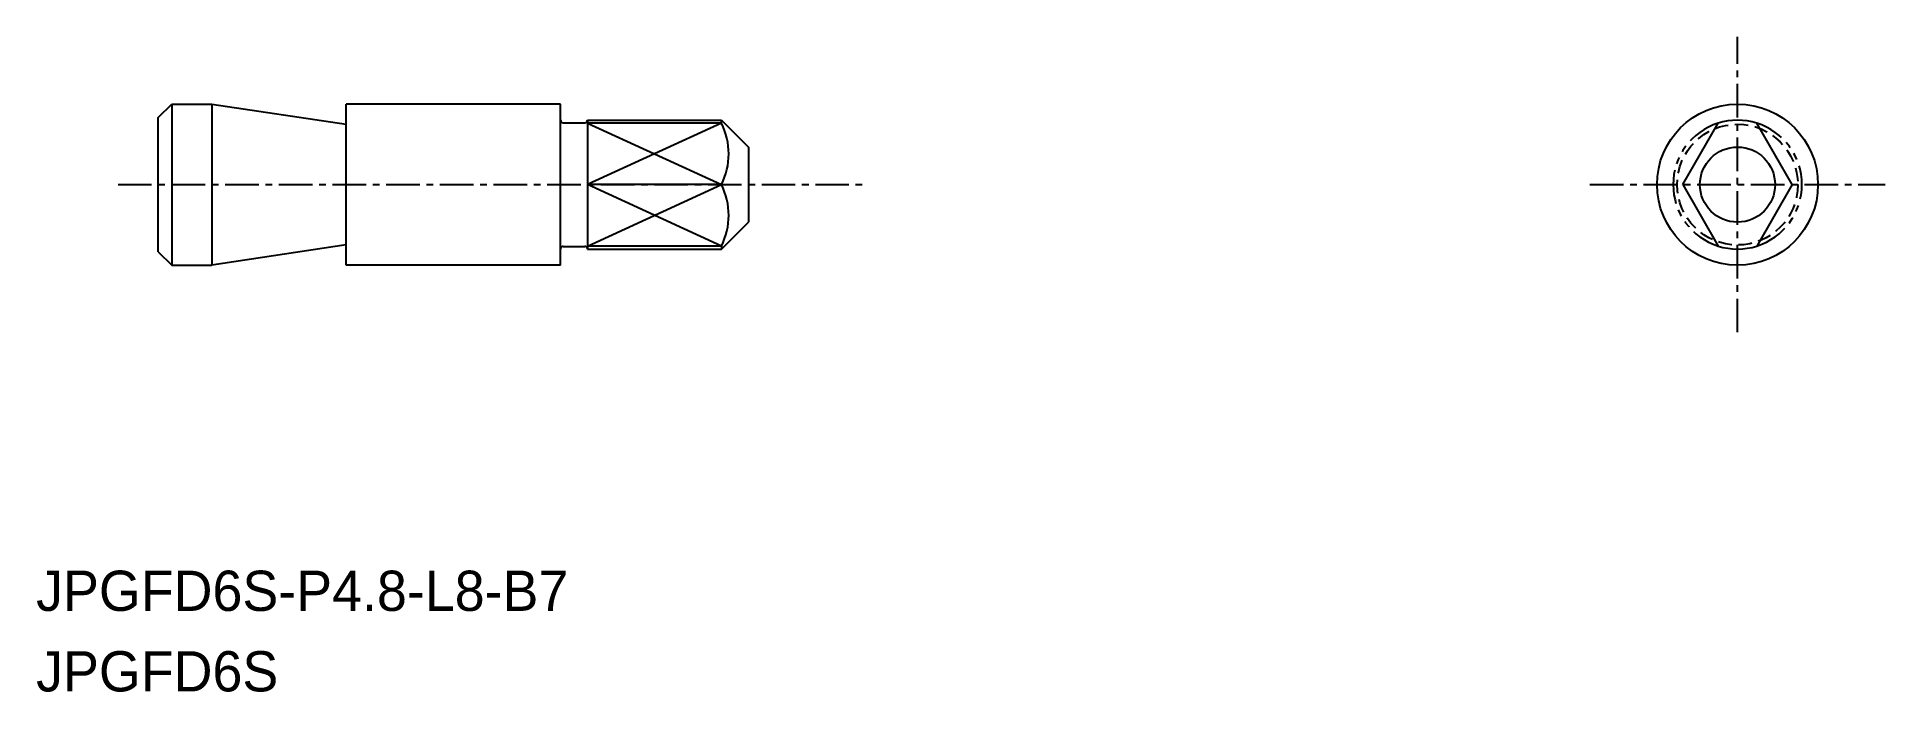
# Model space of a CAD drawing. Extents: x -1734.4 to -1665.5, y -403.1 to -378.7.
import ezdxf

# ---------------------------------------------------------------- set-up
doc = ezdxf.new("R2010")
doc.units = 0
for name, pattern in [('CENTER', [2, 1.25, -0.25, 0.25, -0.25]), ('DASHED', [0.75, 0.5, -0.25]), ('PHANTOM', [2.5, 1.25, -0.25, 0.25, -0.25, 0.25, -0.25])]:
    doc.linetypes.add(name, pattern=pattern)
doc.layers.get('0').update_dxf_attribs({"linetype": 'CONTINUOUS'})
doc.layers.add('CENTER', color=1, linetype='CENTER')

msp = doc.modelspace()

# ---------------------------------------------------------------- linework, layer by layer
at = {"color": 7, "linetype": 'CONTINUOUS'}
for p, q in [((-1729.857, -381.678), (-1729.357, -381.178)), ((-1729.857, -386.678), (-1729.857, -381.678)), ((-1729.357, -381.178), (-1727.857, -381.178)), ((-1729.357, -381.178), (-1729.357, -387.178)), ((-1727.857, -381.178), (-1727.857, -387.178)), ((-1727.857, -381.178), (-1722.857, -381.928)), ((-1722.857, -387.178), (-1722.857, -381.178)), ((-1714.857, -381.178), (-1722.857, -381.178)), ((-1714.857, -387.178), (-1714.857, -381.178)), ((-1714.857, -381.278), (-1714.857, -381.178)), ((-1714.757, -381.878), (-1713.957, -381.878)), ((-1713.857, -381.778), (-1708.857, -381.778)), ((-1713.857, -381.778), (-1713.857, -386.578)), ((-1708.857, -381.778), (-1707.857, -382.778)), ((-1708.857, -381.778), (-1708.357, -382.278)), ((-1708.857, -381.889), (-1708.857, -381.778)), ((-1707.857, -382.778), (-1707.857, -385.578)), ((-1708.857, -386.578), (-1707.857, -385.578)), ((-1722.857, -386.428), (-1727.857, -387.178)), ((-1714.757, -386.478), (-1713.957, -386.478)), ((-1708.857, -386.468), (-1708.857, -386.578)), ((-1729.857, -386.678), (-1729.357, -387.178)), ((-1729.357, -387.178), (-1727.857, -387.178)), ((-1714.857, -387.178), (-1722.857, -387.178)), ((-1713.857, -386.578), (-1708.857, -386.578))]:
    msp.add_line(p, q, dxfattribs=at)
for p, q in [((-1708.857, -381.889), (-1713.857, -381.889)), ((-1673.018, -384.178), (-1671.697, -381.889)), ((-1668.935, -384.178), (-1670.257, -381.889)), ((-1708.857, -384.178), (-1713.857, -384.178)), ((-1673.018, -384.178), (-1671.697, -386.468)), ((-1668.935, -384.178), (-1670.257, -386.468)), ((-1708.857, -386.468), (-1713.857, -386.468))]:
    msp.add_line(p, q)
at = {"color": 3, "linetype": 'CONTINUOUS'}
for p, q in [((-1708.857, -381.889), (-1713.857, -384.178)), ((-1713.857, -381.889), (-1708.857, -384.178)), ((-1713.857, -386.468), (-1708.857, -384.178)), ((-1708.857, -386.468), (-1713.857, -384.178))]:
    msp.add_line(p, q, dxfattribs=at)
msp.add_circle((-1670.977, -384.178), 3)
at = {"color": 3, "linetype": 'DASHED'}
msp.add_circle((-1670.977, -384.178), 2.25, dxfattribs=at)
at = {"color": 7, "linetype": 'CONTINUOUS'}
msp.add_circle((-1670.977, -384.178), 1.4, dxfattribs=at)
for centre, radius, start, end in [((-1714.757, -381.778), 0.1, 180, 270), ((-1713.957, -381.778), 0.1, 270, 0), ((-1711.18, -383.034), 2.59, 333.76913, 26.23087), ((-1670.977, -384.178), 2.4, 72.5424, 107.4576), ((-1711.18, -385.323), 2.59, 333.76913, 26.23087), ((-1714.757, -386.578), 0.1, 90, 180), ((-1713.957, -386.578), 0.1, 0, 90), ((-1670.977, -384.178), 2.4, 252.5424, 287.4576)]:
    msp.add_arc(centre, radius, start, end, dxfattribs=at)
at = {"color": 3, "linetype": 'PHANTOM'}
for start, end in [(107.4576, 252.5424), (287.4576, 72.5424)]:
    msp.add_arc((-1670.977, -384.178), 2.4, start, end, dxfattribs=at)
at = {"layer": 'CENTER', "color": 1, "linetype": 'CENTER'}
for p, q in [((-1670.977, -389.678), (-1670.977, -378.678)), ((-1731.357, -384.178), (-1703.357, -384.178)), ((-1676.477, -384.178), (-1665.477, -384.178))]:
    msp.add_line(p, q, dxfattribs=at)

# ---------------------------------------------------------------- texts
for s, p in [('JPGFD6S-P4.8-L8-B7 ', (-1734.411, -400.061)), ('JPGFD6S', (-1734.411, -403.061))]:
    msp.add_text(s, height=1.5).set_placement(p)

doc.saveas('drawing.dxf')
